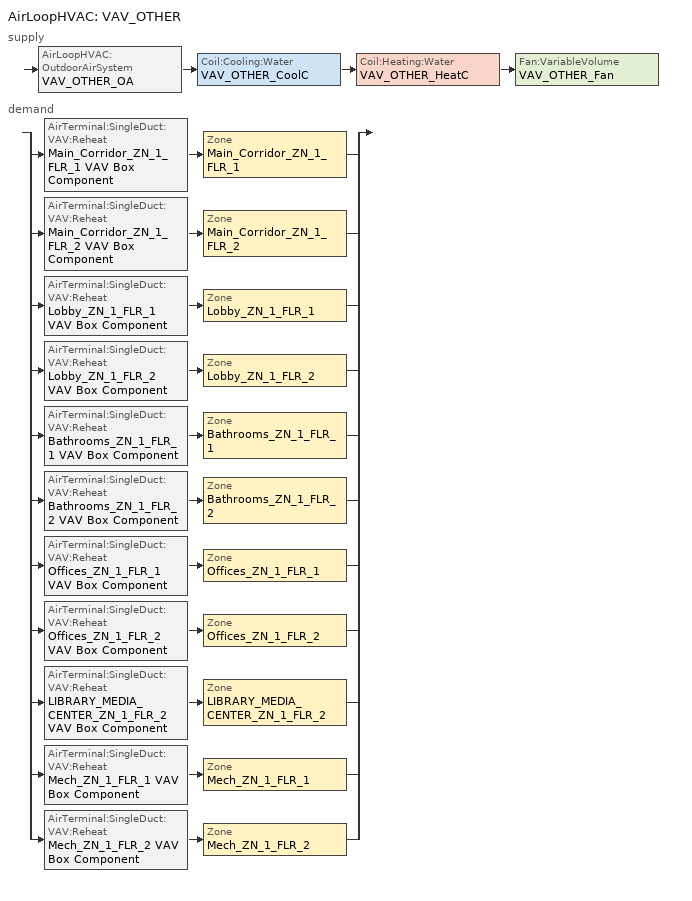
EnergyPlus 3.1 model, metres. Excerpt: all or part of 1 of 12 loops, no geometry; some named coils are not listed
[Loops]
AirLoopHVAC 'VAV_OTHER'
 supply: AirLoopHVAC:OutdoorAirSystem 'VAV_OTHER_OA' > Coil:Cooling:Water 'VAV_OTHER_CoolC' > Coil:Heating:Water 'VAV_OTHER_HeatC' > Fan:VariableVolume 'VAV_OTHER_Fan'
 demand: split
  | AirTerminal:SingleDuct:VAV:Reheat 'Main_Corridor_ZN_1_FLR_1 VAV Box Component' > Zone 'Main_Corridor_ZN_1_FLR_1'
  | AirTerminal:SingleDuct:VAV:Reheat 'Main_Corridor_ZN_1_FLR_2 VAV Box Component' > Zone 'Main_Corridor_ZN_1_FLR_2'
  | AirTerminal:SingleDuct:VAV:Reheat 'Lobby_ZN_1_FLR_1 VAV Box Component' > Zone 'Lobby_ZN_1_FLR_1'
  | AirTerminal:SingleDuct:VAV:Reheat 'Lobby_ZN_1_FLR_2 VAV Box Component' > Zone 'Lobby_ZN_1_FLR_2'
  | AirTerminal:SingleDuct:VAV:Reheat 'Bathrooms_ZN_1_FLR_1 VAV Box Component' > Zone 'Bathrooms_ZN_1_FLR_1'
  | AirTerminal:SingleDuct:VAV:Reheat 'Bathrooms_ZN_1_FLR_2 VAV Box Component' > Zone 'Bathrooms_ZN_1_FLR_2'
  | AirTerminal:SingleDuct:VAV:Reheat 'Offices_ZN_1_FLR_1 VAV Box Component' > Zone 'Offices_ZN_1_FLR_1'
  | AirTerminal:SingleDuct:VAV:Reheat 'Offices_ZN_1_FLR_2 VAV Box Component' > Zone 'Offices_ZN_1_FLR_2'
  | AirTerminal:SingleDuct:VAV:Reheat 'LIBRARY_MEDIA_CENTER_ZN_1_FLR_2 VAV Box Component' > Zone 'LIBRARY_MEDIA_CENTER_ZN_1_FLR_2'
  | AirTerminal:SingleDuct:VAV:Reheat 'Mech_ZN_1_FLR_1 VAV Box Component' > Zone 'Mech_ZN_1_FLR_1'
  | AirTerminal:SingleDuct:VAV:Reheat 'Mech_ZN_1_FLR_2 VAV Box Component' > Zone 'Mech_ZN_1_FLR_2'
[ComponentCost:LineItem]
Name | Line Item Type | Item | Cost per Each | Quantity | Cost per Unit of Output Capacity
Infiltration:Main_Corridor_ZN_1_FLR_1 | General | Main_Corridor_ZN_1_FLR_1 | 1 | 0.0633
LIGHTING EQUIP:Main_Corridor_ZN_1_FLR_1 | Lights | Main_Corridor_ZN_1_FLR_1 |  |  | 1
ElectricEquipment:Main_Corridor_ZN_1_FLR_1:PlugMisc | General | Main_Corridor_ZN_1_FLR_1 | 1 | 4.56
Infiltration:Main_Corridor_ZN_1_FLR_2 | General | Main_Corridor_ZN_1_FLR_2 | 1 | 0.4053
LIGHTING EQUIP:Main_Corridor_ZN_1_FLR_2 | Lights | Main_Corridor_ZN_1_FLR_2 |  |  | 1
ElectricEquipment:Main_Corridor_ZN_1_FLR_2:PlugMisc | General | Main_Corridor_ZN_1_FLR_2 | 1 | 4.56
Infiltration:Lobby_ZN_1_FLR_1 | General | Lobby_ZN_1_FLR_1 | 1 | 0.0187
LIGHTING EQUIP:Lobby_ZN_1_FLR_1 | Lights | Lobby_ZN_1_FLR_1 |  |  | 1
ElectricEquipment:Lobby_ZN_1_FLR_1:PlugMisc | General | Lobby_ZN_1_FLR_1 | 1 | 0.84
Infiltration:Lobby_ZN_1_FLR_2 | General | Lobby_ZN_1_FLR_2 | 1 | 0.0817
LIGHTING EQUIP:Lobby_ZN_1_FLR_2 | Lights | Lobby_ZN_1_FLR_2 |  |  | 1
ElectricEquipment:Lobby_ZN_1_FLR_2:PlugMisc | General | Lobby_ZN_1_FLR_2 | 1 | 0.84
Infiltration:Bathrooms_ZN_1_FLR_1 | General | Bathrooms_ZN_1_FLR_1 | 1 | 0.035
People:Bathrooms_ZN_1_FLR_1 | General | Bathrooms_ZN_1_FLR_1 | 1 | 21
LIGHTING EQUIP:Bathrooms_ZN_1_FLR_1 | Lights | Bathrooms_ZN_1_FLR_1 |  |  | 1
ElectricEquipment:Bathrooms_ZN_1_FLR_1:PlugMisc | General | Bathrooms_ZN_1_FLR_1 | 1 | 0.84
Infiltration:Bathrooms_ZN_1_FLR_2 | General | Bathrooms_ZN_1_FLR_2 | 1 | 0.098
People:Bathrooms_ZN_1_FLR_2 | General | Bathrooms_ZN_1_FLR_2 | 1 | 21
LIGHTING EQUIP:Bathrooms_ZN_1_FLR_2 | Lights | Bathrooms_ZN_1_FLR_2 |  |  | 1
ElectricEquipment:Bathrooms_ZN_1_FLR_2:PlugMisc | General | Bathrooms_ZN_1_FLR_2 | 1 | 0.84
Infiltration:Offices_ZN_1_FLR_1 | General | Offices_ZN_1_FLR_1 | 1 | 0.065
People:Offices_ZN_1_FLR_1 | General | Offices_ZN_1_FLR_1 | 1 | 26.6
LIGHTING EQUIP:Offices_ZN_1_FLR_1 | Lights | Offices_ZN_1_FLR_1 |  |  | 1
ElectricEquipment:Offices_ZN_1_FLR_1:PlugMisc | General | Offices_ZN_1_FLR_1 | 1 | 5.7456
Infiltration:Offices_ZN_1_FLR_2 | General | Offices_ZN_1_FLR_2 | 1 | 0.2246
People:Offices_ZN_1_FLR_2 | General | Offices_ZN_1_FLR_2 | 1 | 26.6
LIGHTING EQUIP:Offices_ZN_1_FLR_2 | Lights | Offices_ZN_1_FLR_2 |  |  | 1
ElectricEquipment:Offices_ZN_1_FLR_2:PlugMisc | General | Offices_ZN_1_FLR_2 | 1 | 5.7456
Infiltration:LIBRARY_MEDIA_CENTER_ZN_1_FLR_2 | General | LIBRARY_MEDIA_CENTER_ZN_1_FLR_2 | 1 | 0.3267
People:LIBRARY_MEDIA_CENTER_ZN_1_FLR_2 | General | LIBRARY_MEDIA_CENTER_ZN_1_FLR_2 | 1 | 193.2
LIGHTING EQUIP:LIBRARY_MEDIA_CENTER_ZN_1_FLR_2 | Lights | LIBRARY_MEDIA_CENTER_ZN_1_FLR_2 |  |  | 1
ElectricEquipment:LIBRARY_MEDIA_CENTER_ZN_1_FLR_2:PlugMisc | General | LIBRARY_MEDIA_CENTER_ZN_1_FLR_2 | 1 | 8.4
People:Mech_ZN_1_FLR_1 | General | Mech_ZN_1_FLR_1 | 1 | 3.42
LIGHTING EQUIP:Mech_ZN_1_FLR_1 | Lights | Mech_ZN_1_FLR_1 |  |  | 1
ElectricEquipment:Mech_ZN_1_FLR_1:PlugMisc | General | Mech_ZN_1_FLR_1 | 1 | 1.368
ElectricEquipment:Mech_ZN_1_FLR_1:Elevators | General | Mech_ZN_1_FLR_1 | 1 | 32.4667
Infiltration:Mech_ZN_1_FLR_2 | General | Mech_ZN_1_FLR_2 | 1 | 0.1026
People:Mech_ZN_1_FLR_2 | General | Mech_ZN_1_FLR_2 | 1 | 3.42
LIGHTING EQUIP:Mech_ZN_1_FLR_2 | Lights | Mech_ZN_1_FLR_2 |  |  | 1
ElectricEquipment:Mech_ZN_1_FLR_2:PlugMisc | General | Mech_ZN_1_FLR_2 | 1 | 1.368
[Sizing:Zone] Zone Cooling Design Supply Air Temperature {C}=14; Zone Heating Design Supply Air Temperature {C}=40; Zone Cooling Design Supply Air Humidity Ratio {kg-H20/kg-air}=0.0085; Zone Heating Design Supply Air Humidity Ratio {kg-H20/kg-air}=0.008; Outdoor Air Method=Flow/Zone; Outside Air Flow per Zone Floor Area {(m3/s)/m2}=0; Cooling Design Air Flow Method {Flow/Zone | DesignDay | DesignDayWithLimit}=DesignDayWithLimit; Cooling Minimum Air Flow Fraction=0; Heating Design Air Flow Method {Flow/Zone | DesignDay}=DesignDay; Heating Design Air Flow Rate=0
Name | Outside Air Flow per Zone {m3/s} | Cooling Minimum Air Flow
Main_Corridor_ZN_1_FLR_1; Main_Corridor_ZN_1_FLR_2 | 0.57 | 0
Lobby_ZN_1_FLR_1; Lobby_ZN_1_FLR_2 | 0.105 | 0
Bathrooms_ZN_1_FLR_1; Bathrooms_ZN_1_FLR_2 | 0.283 | 0.3
Offices_ZN_1_FLR_1; Offices_ZN_1_FLR_2 | 0.266 | 0
LIBRARY_MEDIA_CENTER_ZN_1_FLR_2 | 1.5456 | 0
Mech_ZN_1_FLR_1; Mech_ZN_1_FLR_2 | 0.0855 | 0
[ZoneControl:Thermostat] Control Type Schedule=Dual Zone Control Type Sched
Name | Zone | Control 1
Main_Corridor_ZN_1_FLR_1 Thermostat | Main_Corridor_ZN_1_FLR_1 | Main_Corridor_ZN_1_FLR_1 DualSPSched
Main_Corridor_ZN_1_FLR_2 Thermostat | Main_Corridor_ZN_1_FLR_2 | Main_Corridor_ZN_1_FLR_2 DualSPSched
Lobby_ZN_1_FLR_1 Thermostat | Lobby_ZN_1_FLR_1 | Lobby_ZN_1_FLR_1 DualSPSched
Lobby_ZN_1_FLR_2 Thermostat | Lobby_ZN_1_FLR_2 | Lobby_ZN_1_FLR_2 DualSPSched
Bathrooms_ZN_1_FLR_1 Thermostat | Bathrooms_ZN_1_FLR_1 | Bathrooms_ZN_1_FLR_1 DualSPSched
Bathrooms_ZN_1_FLR_2 Thermostat | Bathrooms_ZN_1_FLR_2 | Bathrooms_ZN_1_FLR_2 DualSPSched
Offices_ZN_1_FLR_1 Thermostat | Offices_ZN_1_FLR_1 | Offices_ZN_1_FLR_1 DualSPSched
Offices_ZN_1_FLR_2 Thermostat | Offices_ZN_1_FLR_2 | Offices_ZN_1_FLR_2 DualSPSched
LIBRARY_MEDIA_CENTER_ZN_1_FLR_2 Thermostat | LIBRARY_MEDIA_CENTER_ZN_1_FLR_2 | LIBRARY_MEDIA_CENTER_ZN_1_FLR_2 DualSPSched
Mech_ZN_1_FLR_1 Thermostat | Mech_ZN_1_FLR_1 | Mech_ZN_1_FLR_1 DualSPSched
Mech_ZN_1_FLR_2 Thermostat | Mech_ZN_1_FLR_2 | Mech_ZN_1_FLR_2 DualSPSched
[ThermostatSetpoint:DualSetpoint]
Name | Heating Setpoint Temperature Schedule | Cooling Setpoint Temperature Schedule
Main_Corridor_ZN_1_FLR_1 DualSPSched; Main_Corridor_ZN_1_FLR_2 DualSPSched; Lobby_ZN_1_FLR_1 DualSPSched; Lobby_ZN_1_FLR_2 DualSPSched; Offices_ZN_1_FLR_1 DualSPSched; Offices_ZN_1_FLR_2 DualSPSched; LIBRARY_MEDIA_CENTER_ZN_1_FLR_2 DualSPSched | HTGSETP_SCH | CLGSETP_SCH
Bathrooms_ZN_1_FLR_1 DualSPSched; Bathrooms_ZN_1_FLR_2 DualSPSched; Mech_ZN_1_FLR_1 DualSPSched; Mech_ZN_1_FLR_2 DualSPSched | HTGSETP_SCH_Setback | CLGSETP_SCH_Setup
[Zone equipment]
Main_Corridor_ZN_1_FLR_1: Main_Corridor_ZN_1_FLR_1 VAV Box Component
Main_Corridor_ZN_1_FLR_2: Main_Corridor_ZN_1_FLR_2 VAV Box Component
Lobby_ZN_1_FLR_1: Lobby_ZN_1_FLR_1 VAV Box Component
Lobby_ZN_1_FLR_2: Lobby_ZN_1_FLR_2 VAV Box Component
Bathrooms_ZN_1_FLR_1: Bathrooms_ZN_1_FLR_1 Exhaust Fan, Bathrooms_ZN_1_FLR_1 VAV Box Component
Bathrooms_ZN_1_FLR_2: Bathrooms_ZN_1_FLR_2 Exhaust Fan, Bathrooms_ZN_1_FLR_2 VAV Box Component
Offices_ZN_1_FLR_1: Offices_ZN_1_FLR_1 VAV Box Component
Offices_ZN_1_FLR_2: Offices_ZN_1_FLR_2 VAV Box Component
LIBRARY_MEDIA_CENTER_ZN_1_FLR_2: LIBRARY_MEDIA_CENTER_ZN_1_FLR_2 VAV Box Component
Mech_ZN_1_FLR_1: Mech_ZN_1_FLR_1 VAV Box Component
Mech_ZN_1_FLR_2: Mech_ZN_1_FLR_2 VAV Box Component
[AirTerminal:SingleDuct:VAV:Reheat] Availability Schedule=ALWAYS_ON; Maximum Air Flow Rate {m3/s}=AUTOSIZE; Zone Minimum Air Flow Input Method=Constant; Constant Minimum Air Flow Fraction=0.3; Maximum Hot Water or Steam Flow Rate {m3/s}=AUTOSIZE; Minimum Hot Water or Steam Flow Rate {m3/s}=0; Convergence Tolerance=0.001; Damper Heating Action=Normal
Name | Reheat Coil
Main_Corridor_ZN_1_FLR_1 VAV Box Component | Main_Corridor_ZN_1_FLR_1 VAV Box Reheat Coil
Main_Corridor_ZN_1_FLR_2 VAV Box Component | Main_Corridor_ZN_1_FLR_2 VAV Box Reheat Coil
Lobby_ZN_1_FLR_1 VAV Box Component | Lobby_ZN_1_FLR_1 VAV Box Reheat Coil
Lobby_ZN_1_FLR_2 VAV Box Component | Lobby_ZN_1_FLR_2 VAV Box Reheat Coil
Bathrooms_ZN_1_FLR_1 VAV Box Component | Bathrooms_ZN_1_FLR_1 VAV Box Reheat Coil
Bathrooms_ZN_1_FLR_2 VAV Box Component | Bathrooms_ZN_1_FLR_2 VAV Box Reheat Coil
Offices_ZN_1_FLR_1 VAV Box Component | Offices_ZN_1_FLR_1 VAV Box Reheat Coil
Offices_ZN_1_FLR_2 VAV Box Component | Offices_ZN_1_FLR_2 VAV Box Reheat Coil
LIBRARY_MEDIA_CENTER_ZN_1_FLR_2 VAV Box Component | LIBRARY_MEDIA_CENTER_ZN_1_FLR_2 VAV Box Reheat Coil
Mech_ZN_1_FLR_1 VAV Box Component | Mech_ZN_1_FLR_1 VAV Box Reheat Coil
Mech_ZN_1_FLR_2 VAV Box Component | Mech_ZN_1_FLR_2 VAV Box Reheat Coil
[Coil:Heating:Water]
VAV_OTHER_HeatC: Availablility Schedule=ALWAYS_ON; U-Factor Times Area Value {W/K}=AUTOSIZE; Maximum Water Flow Rate {m3/s}=AUTOSIZE; Coil Peformance input method=UFactorTimesAreaAndDesignWaterFlowRate; Nominal Capacity=AUTOSIZE; Design Inlet Water Temperature=82.2; Design Inlet Air Temperature=16.6; Design Outlet Water Temperature=71.1; Design Outlet Air Temperature=32.2
[Fan:ZoneExhaust] Availability Schedule=Hours_of_operation; Fan Efficiency=0.45; Pressure Rise {Pa}=125; Maximum Flow Rate {m3/s} [*******]=0.3
Bathrooms_ZN_1_FLR_1 Exhaust Fan; Bathrooms_ZN_1_FLR_2 Exhaust Fan
[AirLoopHVAC]
VAV_OTHER: Design Supply Air Flow Rate {m3/s}=AUTOSIZE
[Controller:WaterCoil] Control Variable {Temperature | HumidityRatio | TemperatureAndHumidityRatio | Flow}=Temperature; Maximum Actuated Flow {m3/s}=AUTOSIZE; Minimum Actuated Flow {m3/s}=0
Name | Action {Normal | Reverse} | Actuator Variable {Flow} | Actuator Variable {FLOW} | Controller Convergence Tolerance {delta C} [Delta temp from setpoint]
VAV_OTHER_CoolC_Controller | Reverse | Flow
VAV_OTHER_HeatC_Controller | Normal |  | Flow | 0.0001
[SetpointManager:Scheduled]
VAV_OTHER SAT setpoint: Control Variable {Temperature| others }=Temperature; Schedule=Seasonal-Reset-Supply-Air-Temp-Sch; Setpoint Node or NodeList=VAV_OTHER Supply Equipment Outlet Node
[SetpointManager:MixedAir]
Name | Control Variable {Temperature} | Setpoint Node or NodeList | Control Variable
VAV_OTHER_CoolC SAT Manager | Temperature | VAV_OTHER_CoolC-VAV_OTHER_HeatCNode
VAV_OTHER_HeatC SAT Manager | Temperature | VAV_OTHER_HeatC-VAV_OTHER_FanNode
VAV_OTHER_OAMixed Air Temp Manager |  | VAV_OTHER_OA-VAV_OTHER_CoolCNode | Temperature
[Sizing:System]
VAV_OTHER: Type Of Load To Size On {Sensible}=Sensible; Design Outdoor Air Flow Rate {m3/s}=AUTOSIZE; Minimum System Air Flow Ratio=0.3; Preheat Design Temperature {C}=7; Preheat Design Humidity Ratio {kg-H2O/kg-air}=0.008; Precool Design Temperature {C}=12.8; Precool Design Humidity Ratio {kg-H2O/kg-air}=0.008; Central Cooling Design Supply Air Temperature {C}=12.8; Central Heating Design Supply Air Temperature {C}=16.7; Sizing Option {Coincident | NonCoincident}=NonCoincident; 100% Outdoor Air in Cooling {Yes | No}=No; 100% Outdoor Air in Heating {Yes | No}=No; Central Cooling Design Supply Air Humidity Ratio {kg-H2O/kg-air}=0.0085; Central Heating Design Supply Air Humidity Ratio {kg-H2O/kg-air}=0.008; Cooling Design Air Flow Method=DesignDay; Cooling Design Air Flow Rate {m3/s}=0; Heating Design Air Flow Method=DesignDay; Heating Design Air Flow Rate {m3/s}=0
[Controller:OutdoorAir]
VAV_OTHER_OA_Controller: Minimum Outdoor Air Flow Rate {m3/s}=AUTOSIZE; Maximum Outdoor Air Flow Rate {m3/s}=AUTOSIZE; Economizer Control Type=DifferentialDryBulb; Economizer Control Action Type=ModulateFlow; Economizer Maximum Limit Dry-Bulb Temperature {C}=28; Economizer Maximum Limit Enthalpy {J/kg}=64000; Economizer Minimum Limit Dry-Bulb Temperature {C}=0; Lockout Type=NoLockout; Minimum Limit Type=FixedMinimum; Minimum Outdoor Air Schedule=MinOA_Sched
[Coil:Cooling:Water]
VAV_OTHER_CoolC: Availability Schedule=ALWAYS_ON; Design Water Flow Rate {m3/s}=AUTOSIZE; Design Air Flow Rate {m3/s}=AUTOSIZE; Design Inlet Water Temperature {C}=AUTOSIZE; Design Inlet Air Temperature {C}=AUTOSIZE; Design Outlet Air Temperature {C}=AUTOSIZE; Design Inlet Humidity Ratio {kg-H2O/kg-air}=AUTOSIZE; Design Outlet Humidity Ratio {kg-H2O/kg-air}=AUTOSIZE; Type of Analysise {*******}=SimpleAnalysis; Heat Exchanger Configuration {*********}=CrossFlow
[Fan:VariableVolume]
VAV_OTHER_Fan: Availability Schedule=HVACOperationSchd; Fan Efficiency=0.61425; Pressure Rise {Pa}=1388.304; Maximum Flow Rate {m3/s}=AUTOSIZE; Minimum Flow Rate {m3/s}=0; Motor Efficiency=0.945; Motor In Airstream Fraction=1; Fan Coefficient 1=0.0407599; Fan Coefficient 2=0.088045; Fan Coefficient 3=-0.0729261; Fan Coefficient 4=0.94374; Fan Coefficient 5=0
[Schedule:Compact]
ALWAYS_ON: Through: 12/31, For: AllDays, Until: 24:00, 1
Dual Zone Control Type Sched: Through: 12/31, For: AllDays, Until: 24:00, 4
Seasonal-Reset-Supply-Air-Temp-Sch: Through: 03/31, For: AllDays, Until: 24:00, 13, Through: 09/30, For: AllDays, Until: 24:00, 13, Through: 12/31, For: AllDays, Until: 24:00, 13
Hours_of_operation; HVACOperationSchd: Through: 12/31, For: Weekdays SummerDesignDay, Until: 07:00, 0, Until: 21:00, 1, Until: 24:00, 0, For: WeekEnds WinterDesignDay Holidays AllOtherDays, Until: 24:00, 0
HTGSETP_SCH: Through: 12/31, For: SummerDesignDay, Until: 24:00, 16, For: WinterDesignDay, Until: 24:00, 21, For: Weekdays, Until: 07:00, 16, Until: 21:00, 21, Until: 24:00, 16, For: WeekEnds Holidays AllOtherDays, Until: 24:00, 16
HTGSETP_SCH_Setback: Through: 12/31, For: SummerDesignDay, Until: 24:00, 16, For: WinterDesignDay, Until: 24:00, 21, For: Weekdays, Until: 09:00, 16, Until: 21:00, 16, Until: 24:00, 16, For: WeekEnds Holidays AllOtherDays, Until: 24:00, 16
CLGSETP_SCH: Through: 12/31, For: SummerDesignDay, Until: 24:00, 19, For: WinterDesignDay, Until: 24:00, 31, For: WeekEnds, Until: 24:00, 31, For: Weekdays Holidays AllOtherDays, Until: 07:00, 31, Until: 21:00, 25, Until: 24:00, 31
CLGSETP_SCH_Setup: Through: 12/31, For: SummerDesignDay, Until: 24:00, 19, For: WinterDesignDay, Until: 24:00, 31, For: WeekEnds, Until: 24:00, 31, For: Weekdays Holidays AllOtherDays, Until: 09:00, 31, Until: 19:00, 31, Until: 24:00, 31
MinOA_Sched: Through: 12/31, For: Weekdays SummerDesignDay, Until: 07:00, 0, Until: 21:00, 1, Until: 24:00, 0, For: WeekEnds WinterDesignDay Holidays AllOtherDays, Until: 24:00, 1
